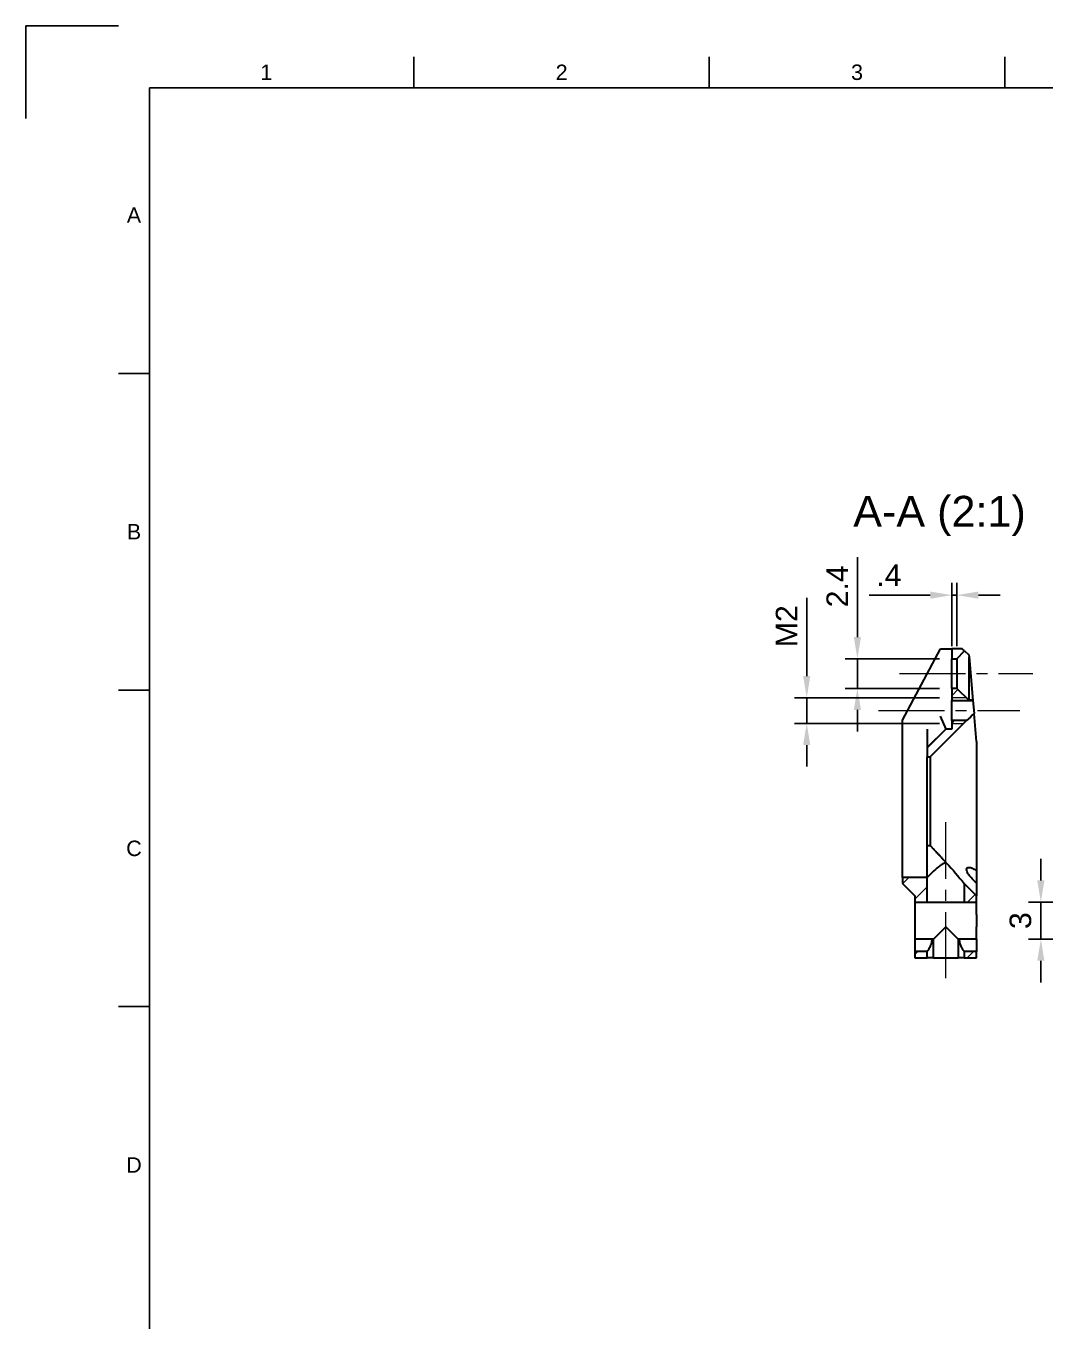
# Model space of a CAD drawing. Header units: millimetres. Extents: x 0 to 594, y 0 to 420.
# Drawn here: x 0 to 165, y 210.4 to 420 of the extents above; entities that cross this region are included whole.
import ezdxf
from ezdxf.enums import TextEntityAlignment as Align

# ---------------------------------------------------------------- set-up
doc = ezdxf.new("R2010")
doc.units = ezdxf.units.MM
doc.header["$LTSCALE"] = 0.75
doc.linetypes.add('CENTER2', pattern=[28.575, 19.05, -3.175, 3.175, -3.175])
for name, color, linetype, lineweight in [('Border', 7, 'Continuous', 25), ('FD_Dimensions', 7, 'Continuous', 18), ('Hatching', 7, 'Continuous', 18), ('Smart Centers', 7, 'CENTER2', 18), ('View Labels', 7, 'Continuous', 18), ('Visible', 7, 'Continuous', 35), ('Visible Narrow', 7, 'Continuous', 18)]:
    doc.layers.add(name, color=color, linetype=linetype, lineweight=lineweight)
doc.styles.add('FusionTitle', font='arial.ttf')
doc.styles.get("Standard").update_dxf_attribs({"font": 'arial.ttf'})
doc.dimstyles.new('Dim-ISO-25', dxfattribs={"dimtxt": 3.5, "dimasz": 3.5, "dimexe": 2, "dimexo": 2, "dimgap": 1.5, "dimtad": 1, "dimzin": 12, "dimdsep": 46, "dimtxsty": 'Standard', "dimcen": 0, "dimazin": 3, "dimtp": 0.1, "dimtm": 0.1, "dimtfac": 0.714, "dimtmove": 0, "dimatfit": 3, "dimfxl": 1, "dimtzin": 12, "dimarcsym": 0})

# ---------------------------------------------------------------- blocks, each defined once
blk = doc.blocks.new('*U46')
at = {"layer": 'Smart Centers', "color": 0, "ltscale": 0.75, "transparency": 16777216}
blk.add_line((0, -14.072694), (0, 11.198135), dxfattribs=at)
blk = doc.blocks.new('*D89')
at = {"layer": 'Defpoints', "color": 0, "transparency": 16777216}
for p in [(164.349516, 278.173292), (194.408595, 278.173292), (194.408595, 272.173292)]:
    blk.add_point(p, dxfattribs=at)
at = {"layer": 'FD_Dimensions', "lineweight": -2, "transparency": 16777216}
for p, q in [((164.349516, 281.673292), (164.349516, 285.173292)), ((192.408595, 278.173292), (162.349516, 278.173292)), ((164.349516, 272.173292), (164.349516, 278.173292)), ((192.408595, 272.173292), (162.349516, 272.173292)), ((164.349516, 268.673292), (164.349516, 265.173292))]:
    blk.add_line(p, q, dxfattribs=at)
at = {"layer": 'FD_Dimensions', "transparency": 16777216}
for points in [[(163.766182, 281.673292), (164.932849, 281.673292), (164.349516, 278.173292)], [(163.766182, 268.673292), (164.932849, 268.673292), (164.349516, 272.173292)]]:
    blk.add_solid(points, dxfattribs=at)
at = {"layer": 'FD_Dimensions', "color": 0, "transparency": 16777216, "insert": (161.061316, 275.173292), "char_height": 3.5, "attachment_point": 5, "rotation": 90}
blk.add_mtext('3', dxfattribs=at)
blk = doc.blocks.new('ISO_A2_SHEET')
at = {"layer": 'Border'}
for p, q in [((62.8335, 415), (62.8335, 410)), ((110.6668, 415), (110.6668, 410)), ((158.5001, 415), (158.5001, 410)), ((20, 410), (584, 410)), ((20, 410), (20, 10)), ((15, 363.75), (20, 363.75)), ((15, 312.5), (20, 312.5)), ((15, 261.25), (20, 261.25))]:
    blk.add_line(p, q, dxfattribs=at)
at = {"layer": 'Defpoints'}
for q in [(15, 420), (0, 405)]:
    blk.add_line((0, 420), q, dxfattribs=at)
at = {"layer": 'Border', "style": 'FusionTitle'}
for s, p in [('1', (38.91685, 412.5)), ('2', (86.75015, 412.5)), ('3', (134.58345, 412.5)), ('A', (17.5, 389.375)), ('B', (17.5, 338.125)), ('C', (17.5, 286.875)), ('D', (17.5, 235.625))]:
    blk.add_text(s, height=2.5, dxfattribs=at).set_placement(p, align=Align.MIDDLE)
blk = doc.blocks.new('*D104')
at = {"layer": 'Defpoints', "color": 0, "transparency": 16777216}
for p in [(126.440106, 311.247292), (149.942516, 311.247292), (149.942516, 307.099292)]:
    blk.add_point(p, dxfattribs=at)
at = {"layer": 'FD_Dimensions', "lineweight": -2, "transparency": 16777216}
for p, q in [((126.440106, 314.747292), (126.440106, 327.418847)), ((147.942516, 311.247292), (124.440106, 311.247292)), ((126.440106, 307.099292), (126.440106, 311.247292)), ((147.942516, 307.099292), (124.440106, 307.099292)), ((126.440106, 303.599292), (126.440106, 300.099292))]:
    blk.add_line(p, q, dxfattribs=at)
at = {"layer": 'FD_Dimensions', "transparency": 16777216}
for points in [[(125.856772, 314.747292), (127.023439, 314.747292), (126.440106, 311.247292)], [(125.856772, 303.599292), (127.023439, 303.599292), (126.440106, 307.099292)]]:
    blk.add_solid(points, dxfattribs=at)
at = {"layer": 'FD_Dimensions', "color": 0, "transparency": 16777216, "insert": (123.182943, 322.83307), "char_height": 3.5, "attachment_point": 5, "rotation": 90}
blk.add_mtext('M2', dxfattribs=at)
blk = doc.blocks.new('*D105')
at = {"layer": 'Defpoints', "color": 0, "transparency": 16777216}
for p in [(134.643563, 317.573292), (149.942516, 317.573292), (149.942516, 312.773292)]:
    blk.add_point(p, dxfattribs=at)
at = {"layer": 'FD_Dimensions', "lineweight": -2, "transparency": 16777216}
for p, q in [((134.643563, 321.073292), (134.643563, 333.990754)), ((147.942516, 317.573292), (132.643563, 317.573292)), ((134.643563, 312.773292), (134.643563, 317.573292)), ((147.942516, 312.773292), (132.643563, 312.773292)), ((134.643563, 309.273292), (134.643563, 305.773292))]:
    blk.add_line(p, q, dxfattribs=at)
at = {"layer": 'FD_Dimensions', "transparency": 16777216}
for points in [[(134.060229, 321.073292), (135.226896, 321.073292), (134.643563, 317.573292)], [(134.060229, 309.273292), (135.226896, 309.273292), (134.643563, 312.773292)]]:
    blk.add_solid(points, dxfattribs=at)
at = {"layer": 'FD_Dimensions', "color": 0, "transparency": 16777216, "insert": (131.3864, 329.282023), "char_height": 3.5, "attachment_point": 5, "rotation": 90}
blk.add_mtext('2.4', dxfattribs=at)
blk = doc.blocks.new('*D106')
at = {"layer": 'Defpoints', "color": 0, "transparency": 16777216}
for p in [(149.942516, 327.859387), (149.942516, 317.573292), (150.742516, 317.573292)]:
    blk.add_point(p, dxfattribs=at)
at = {"layer": 'FD_Dimensions', "lineweight": -2, "transparency": 16777216}
for p, q in [((149.942516, 319.573292), (149.942516, 329.859387)), ((150.742516, 319.573292), (150.742516, 329.859387)), ((146.442516, 327.859387), (136.545176, 327.859387)), ((150.742516, 327.859387), (149.942516, 327.859387)), ((154.242516, 327.859387), (157.742516, 327.859387))]:
    blk.add_line(p, q, dxfattribs=at)
at = {"layer": 'FD_Dimensions', "transparency": 16777216}
for points in [[(146.442516, 328.442721), (146.442516, 327.276054), (149.942516, 327.859387)], [(154.242516, 328.442721), (154.242516, 327.276054), (150.742516, 327.859387)]]:
    blk.add_solid(points, dxfattribs=at)
at = {"layer": 'FD_Dimensions', "color": 0, "transparency": 16777216, "insert": (139.743846, 331.109387), "char_height": 3.5, "attachment_point": 5}
blk.add_mtext('.4', dxfattribs=at)
blk = doc.blocks.new('*U70')
at = {"layer": 'Smart Centers', "color": 0, "ltscale": 0.75, "transparency": 16777216}
blk.add_line((-12.967644, 0), (9.928995, 0), dxfattribs=at)
blk = doc.blocks.new('*U71')
at = {"layer": 'Smart Centers', "color": 0, "ltscale": 0.75, "transparency": 16777216}
blk.add_line((-8.897158, 0), (12.711285, 0), dxfattribs=at)

msp = doc.modelspace()

# ---------------------------------------------------------------- hatches: boundary and pattern name
at = {"layer": 'Hatching'}
h = msp.add_hatch(dxfattribs=at)
h.set_pattern_fill('ANSI31', color=256, style=0)
h.paths.add_polyline_path([(141.943, 281.173), (143.943, 279.173), (143.943, 278.173), (145.943, 278.173), (145.943, 282.173), (141.943, 282.173)], flags=0)
h.paths.add_polyline_path([(143.943, 270.173), (143.943, 269.173), (145.943, 269.173), (145.943, 270.173)], flags=0)
h.paths.add_polyline_path([(151.943, 269.173), (153.943, 269.173), (153.943, 270.173), (151.943, 270.173)], flags=0)
h.paths.add_polyline_path([(149.943, 312.773), (149.943, 310.796), (152.72, 310.796), (150.743, 312.773)], flags=0)
h.paths.add_polyline_path([(149.943, 307.55), (149.943, 306.173), (148.943, 306.173), (145.943, 303.173), (145.943, 301.673), (146.443, 301.673), (152.32, 307.55)], flags=0)
h.paths.add_polyline_path([(150.743, 317.573), (152.002, 318.833), (151.63, 319.173), (149.943, 319.173), (149.943, 317.573)], flags=0)
h.paths.add_polyline_path([(151.943, 281.173), (151.943, 278.173), (153.943, 278.173), (153.943, 279.173)], flags=0)

# ---------------------------------------------------------------- linework, layer by layer
at = {"layer": 'Visible', "extrusion": (0, 1, 0)}
for p, q in [((141.943, 307.637), (148.125, 319.173)), ((148.125, 319.173), (149.943, 319.173)), ((151.63, 319.173), (149.943, 319.173)), ((149.943, 319.173), (149.943, 317.573)), ((150.743, 317.573), (152.002, 318.833)), ((152.002, 318.833), (151.63, 319.173)), ((152.002, 318.833), (152.717, 318.177)), ((149.943, 317.573), (150.743, 317.573)), ((149.943, 312.773), (149.943, 317.573)), ((150.743, 317.573), (150.743, 312.773)), ((152.717, 318.177), (152.743, 317.889)), ((152.743, 317.889), (153.365, 310.779)), ((152.743, 310.779), (152.743, 317.889)), ((149.943, 312.773), (149.943, 310.796)), ((150.743, 312.773), (149.943, 312.773)), ((152.72, 310.796), (150.743, 312.773)), ((149.943, 310.796), (152.72, 310.796)), ((149.943, 307.55), (149.943, 310.796)), ((152.743, 310.779), (153.365, 310.779)), ((153.365, 310.779), (153.547, 308.695)), ((148.073, 308.273), (148.943, 306.173)), ((153.943, 304.173), (153.547, 308.695)), ((141.943, 294.173), (141.943, 307.637)), ((148.943, 306.173), (145.943, 303.173)), ((145.943, 306.143), (145.943, 303.173)), ((146.443, 301.673), (152.32, 307.55)), ((149.943, 306.173), (148.943, 306.173)), ((149.943, 307.55), (149.943, 306.173)), ((152.32, 307.55), (149.943, 307.55)), ((153.943, 304.173), (153.943, 283.216)), ((145.943, 303.173), (145.943, 301.673)), ((145.943, 301.673), (146.443, 301.673)), ((145.943, 287.344), (145.943, 301.673)), ((146.443, 301.673), (146.443, 287.344)), ((141.943, 282.173), (141.943, 294.173)), ((145.943, 285.273), (145.943, 287.344)), ((145.943, 287.344), (146.443, 287.344)), ((145.943, 282.173), (145.943, 285.273)), ((153.943, 283.216), (153.943, 281.271)), ((145.943, 282.173), (141.943, 282.173)), ((141.943, 282.173), (141.943, 281.173)), ((141.943, 281.173), (143.943, 279.173)), ((145.943, 278.173), (145.943, 282.173)), ((151.943, 281.173), (151.943, 278.173)), ((153.943, 279.173), (151.943, 281.173)), ((153.943, 281.271), (153.943, 279.173)), ((143.943, 279.173), (143.943, 278.173)), ((153.943, 278.173), (153.943, 279.173)), ((143.943, 278.173), (145.943, 278.173)), ((143.943, 278.173), (143.943, 276.173)), ((145.943, 278.173), (151.943, 278.173)), ((151.943, 278.173), (153.943, 278.173)), ((153.943, 276.173), (153.943, 278.173)), ((143.943, 276.173), (143.943, 274.173)), ((153.943, 276.173), (153.943, 274.173)), ((143.943, 274.173), (143.943, 272.173)), ((148.943, 274.173), (146.943, 272.173)), ((148.943, 274.173), (150.943, 272.173)), ((153.943, 272.173), (153.943, 274.173)), ((143.943, 272.173), (143.943, 270.173)), ((146.706, 272.173), (143.943, 272.173)), ((146.943, 272.173), (146.706, 272.173)), ((146.943, 269.173), (146.943, 272.173)), ((151.179, 272.173), (150.943, 272.173)), ((150.943, 272.173), (150.943, 269.173)), ((153.943, 272.173), (151.179, 272.173)), ((153.943, 272.173), (153.943, 270.173)), ((143.943, 270.173), (143.943, 269.173)), ((145.943, 270.173), (143.943, 270.173)), ((143.943, 269.173), (145.943, 269.173)), ((145.943, 269.173), (145.943, 270.173)), ((146.943, 269.173), (145.943, 269.173)), ((146.943, 269.173), (150.943, 269.173)), ((151.943, 269.173), (150.943, 269.173)), ((153.943, 270.173), (151.943, 270.173)), ((151.943, 270.173), (151.943, 269.173)), ((151.943, 269.173), (153.943, 269.173)), ((153.943, 269.173), (153.943, 270.173))]:
    msp.add_line(p, q, dxfattribs=at)
at = {"layer": 'Visible', "extrusion": (2e-16, 0, -1)}
for centre, radius, start, end in [((-126.789, 336.152), 38.338, 225.73836, 228.2469), ((-127.179, 265.277), 29.133, 136.65775, 138.77073), ((-103.489, 242.262), 62.143, 137.20718, 141.23353)]:
    msp.add_arc(centre, radius, start, end, dxfattribs=at)
at = {"layer": 'Visible'}
msp.add_open_spline([(152.72, 310.796), (152.72, 310.796), (152.727, 310.791), (152.743, 310.779)], degree=3, dxfattribs=at)
msp.add_rational_spline([(146.443, 287.344), (147.278, 286.426), (148.367, 285.273)], [1.00469807933, 1.00993350968, 1], degree=2, dxfattribs=at)
for points, knots in [([(149.09, 284.479), (149.043, 284.487), (148.994, 284.492), (148.822, 284.492), (148.716, 284.465), (148.517, 284.388), (148.423, 284.338), (148.147, 284.168), (147.971, 284.031), (147.444, 283.595), (147.105, 283.279), (146.579, 282.786), (146.35, 282.566), (146.111, 282.336), (146.048, 282.276), (145.964, 282.194), (145.943, 282.173), (145.943, 282.173)], [0.52788256, 0.52788256, 0.52788256, 0.52788256, 0.53561863, 0.53561863, 0.55369839, 0.55369839, 0.57177814, 0.57177814, 0.60793765, 0.60793765, 0.68025667, 0.68025667, 0.74184231, 0.74184231, 0.77263513, 0.77263513, 0.80342795, 0.80342795, 0.80342795, 0.80342795]), ([(153.943, 281.271), (153.913, 281.296), (153.883, 281.321), (153.854, 281.346), (153.659, 281.514), (153.447, 281.715), (153.044, 282.146), (152.854, 282.376), (152.596, 282.746), (152.497, 282.91), (152.358, 283.217), (152.32, 283.36), (152.32, 283.583), (152.358, 283.672), (152.497, 283.779), (152.596, 283.799), (152.854, 283.791), (153.044, 283.737), (153.447, 283.554), (153.659, 283.425), (153.883, 283.261), (153.913, 283.239), (153.943, 283.216)], [-0.00615951, -0.00615951, -0.00615951, -0.00615951, 0, 0, 0, 0.04143339, 0.04143339, 0.08286679, 0.08286679, 0.1108124, 0.1108124, 0.13875802, 0.13875802, 0.16670363, 0.16670363, 0.19464925, 0.19464925, 0.23608264, 0.23608264, 0.27751603, 0.27751603, 0.28367555, 0.28367555, 0.28367555, 0.28367555]), ([(146.706, 272.173), (146.706, 271.91), (146.655, 271.64), (146.495, 271.152), (146.39, 270.933), (146.205, 270.587), (146.111, 270.434), (145.979, 270.227), (145.943, 270.173), (145.943, 270.173)], [0.31388574, 0.31388574, 0.31388574, 0.31388574, 0.35333848, 0.35333848, 0.39279121, 0.39279121, 0.43180991, 0.43180991, 0.47082861, 0.47082861, 0.47082861, 0.47082861]), ([(151.943, 270.173), (151.943, 270.173), (151.906, 270.227), (151.774, 270.434), (151.68, 270.587), (151.495, 270.933), (151.39, 271.152), (151.23, 271.64), (151.179, 271.91), (151.179, 272.173)], [0.15694287, 0.15694287, 0.15694287, 0.15694287, 0.19596157, 0.19596157, 0.23498027, 0.23498027, 0.27443301, 0.27443301, 0.31388574, 0.31388574, 0.31388574, 0.31388574])]:
    msp.add_open_spline(points, degree=3, knots=knots, dxfattribs=at)
at = {"layer": 'Visible Narrow', "extrusion": (0, 1, 0)}
for p, q in [((152.269, 311.247), (149.943, 311.247)), ((153.352, 310.918), (152.743, 310.918)), ((149.943, 307.099), (151.869, 307.099))]:
    msp.add_line(p, q, dxfattribs=at)

# ---------------------------------------------------------------- block references
at = {"layer": 'Border'}
msp.add_blockref('ISO_A2_SHEET', (0, 0), dxfattribs=at)
at = {"layer": 'Smart Centers', "ltscale": 0.75}
for name, p in [('*U71', (150.343, 315.173)), ('*U70', (151.006, 309.173)), ('*U46', (148.943, 279.923))]:
    msp.add_blockref(name, p, dxfattribs=at)

# ---------------------------------------------------------------- texts
at = {"layer": 'View Labels', "insert": (147.943, 337.423), "char_height": 5, "width": 30.21487, "attachment_point": 8}
msp.add_mtext('A-A (2:1)', dxfattribs=at)

# ---------------------------------------------------------------- dimensions: what is measured, and where the dimension line sits
at = {"layer": 'FD_Dimensions'}
for base, p1, p2, picture, middle in [((134.644, 317.573), (149.943, 312.773), (149.943, 317.573), '*D105', (131.386, 329.282)), ((164.35, 278.173), (194.409, 272.173), (194.409, 278.173), '*D89', (161.061, 275.173))]:
    dim = msp.add_linear_dim(base=base, p1=p1, p2=p2, angle=270, dimstyle='Dim-ISO-25', override={"dimlfac": 0.5, "dimclrd": 256, "dimclre": 256}, dxfattribs=at)
    dim.commit()
    dim.dimension.update_dxf_attribs({"geometry": picture, "text_midpoint": middle})
dim = msp.add_linear_dim(base=(149.943, 327.859), p1=(150.743, 317.573), p2=(149.943, 317.573), dimstyle='Dim-ISO-25', override={"dimlfac": 0.5, "dimclrd": 256, "dimclre": 256}, dxfattribs=at)
dim.commit()
dim.dimension.update_dxf_attribs({"geometry": '*D106', "text_midpoint": (139.744, 331.109)})
dim = msp.add_linear_dim(base=(126.44, 311.247), p1=(149.943, 307.099), p2=(149.943, 311.247), angle=90, text='M2', dimstyle='Dim-ISO-25', override={"dimlfac": 0.5, "dimclrd": 256, "dimclre": 256}, dxfattribs=at)
dim.commit()
dim.dimension.update_dxf_attribs({"geometry": '*D104', "text_midpoint": (123.183, 322.833)})

doc.saveas('drawing.dxf')
